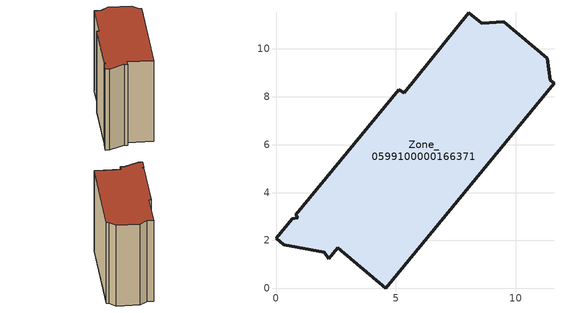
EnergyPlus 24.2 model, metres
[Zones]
Zone_0599100000166371
 floor ground (C_G): 2.57,1.69 2.2,1.24 2.01,1.5 0.32,1.83 0,2.09 0.68,2.91 0.91,2.96 0.82,3.08 5.12,8.28 5.35,8.17 8.04,11.51 8.58,11.06 9.51,11.13 11.31,9.6 11.44,8.69 11.6,8.55 4.59,0 z0
 wall outside (C_F): 8.04,11.51 5.35,8.17 5.12,8.28 0.82,3.08 0.91,2.96 0.68,2.91 0,2.09 0.32,1.83 2.01,1.5 2.2,1.24 2.57,1.69 4.59,0 11.6,8.55 11.44,8.69 11.31,9.6 9.51,11.13 8.58,11.06 8.04,11.51 z0:8.83
 roof outside (C_R): 2.2,1.24 2.57,1.69 4.59,0 11.6,8.55 11.44,8.69 11.31,9.6 9.51,11.13 8.58,11.06 8.04,11.51 5.35,8.17 5.12,8.28 0.82,3.08 0.91,2.96 0.68,2.91 0,2.09 0.32,1.83 2.01,1.5 z8.83
[BUILDING]
Pand.0599100000166371: North Axis=0; Terrain=City; Loads Convergence Tolerance Value=0.04; Temperature Convergence Tolerance Value=0.4; Solar Distribution=FullExterior; Maximum Number of Warmup Days=25; Minimum Number of Warmup Days=1
[Site:Location]
Rotterdam.The.Hague.AP_ZH_NLD Design_Conditions: Latitude=51.96; Longitude=4.45; Time Zone=1; Elevation=-4.5
[SITE:GROUNDTEMPERATURE:BUILDINGSURFACE]
18, 18, 18, 18, 18, 18, 18, 18, 18, 18, 18, 18
[MATERIAL] Thermal Absorptance=0.9; Solar Absorptance=0.7; Visible Absorptance=0.7
Name | Roughness | Thickness | Conductivity | Density | Specific Heat
G.TC.1946 | MediumSmooth | 0.15 | 1 | 540 | 1210
F.TC.1946 | Rough | 0.3 | 0.857143 | 1920 | 840
R.TC.1946 | MediumRough | 0.2 | 0.909091 | 1500 | 1000
[CONSTRUCTION]
C_G: G.TC.1946
C_F: F.TC.1946
C_R: R.TC.1946
[ZONE]
Zone_0599100000166371: Type=1; Multiplier=1; Ceiling Height=Autocalculate; Volume=Autocalculate; Floor Area=autocalculate; Part of Total Floor Area=Yes
[ZONEINFILTRATION:DESIGNFLOWRATE]
Infil_Zone_0599100000166371: Zone or ZoneList or Space or SpaceList=Zone_0599100000166371; Schedule=AlwaysOn; Design Flow Rate Calculation Method=Flow/Area; Flow Rate per Floor Area=0.003; Constant Term Coefficient=1; Temperature Term Coefficient=0; Velocity Term Coefficient=0; Velocity Squared Term Coefficient=0
[HVACTEMPLATE:ZONE:IDEALLOADSAIRSYSTEM]
Zone_0599100000166371: Maximum Heating Supply Air Temperature=50; Minimum Cooling Supply Air Temperature=13; Maximum Heating Supply Air Humidity Ratio=0.0156; Minimum Cooling Supply Air Humidity Ratio=0.0077; Heating Limit=NoLimit; Cooling Limit=NoLimit; Dehumidification Control Type=ConstantSensibleHeatRatio; Cooling Sensible Heat Ratio=0.7; Dehumidification Setpoint=60; Humidification Control Type=None; Humidification Setpoint=30; Outdoor Air Method=None; Outdoor Air Flow Rate per Person=0.00944; Outdoor Air Flow Rate per Zone Floor Area=0; Outdoor Air Flow Rate per Zone=0; Demand Controlled Ventilation Type=None; Outdoor Air Economizer Type=NoEconomizer; Heat Recovery Type=None; Sensible Heat Recovery Effectiveness=0.7; Latent Heat Recovery Effectiveness=0.65
[ZONECONTROL:THERMOSTAT]
ThermostatControl_Zone_0599100000166371: Zone or ZoneList=Zone_0599100000166371; Control Type Schedule=DualSetpointControlType; Control 1=Thermostat_Zone_0599100000166371; Temperature Difference Between Cutout And Setpoint=0
[THERMOSTATSETPOINT:DUALSETPOINT]
Thermostat_Zone_0599100000166371: Heating Setpoint Temperature Schedule=HeatingSetpoint_Zone_0599100000166371; Cooling Setpoint Temperature Schedule=CoolingSetpoint_Zone_0599100000166371
[SCHEDULE:COMPACT]
HeatingSetpoint_Zone_0599100000166371: Through: 12/31, For: AllDays, Until: 24:00, 21
CoolingSetpoint_Zone_0599100000166371: Through: 12/31, For: AllDays, Until: 24:00, 24
DualSetpointControlType: Through: 12/31, For: AllDays, Until: 24:00, 4
AlwaysOn: Through: 12/31, For: AllDays, Until: 24:00, 1
